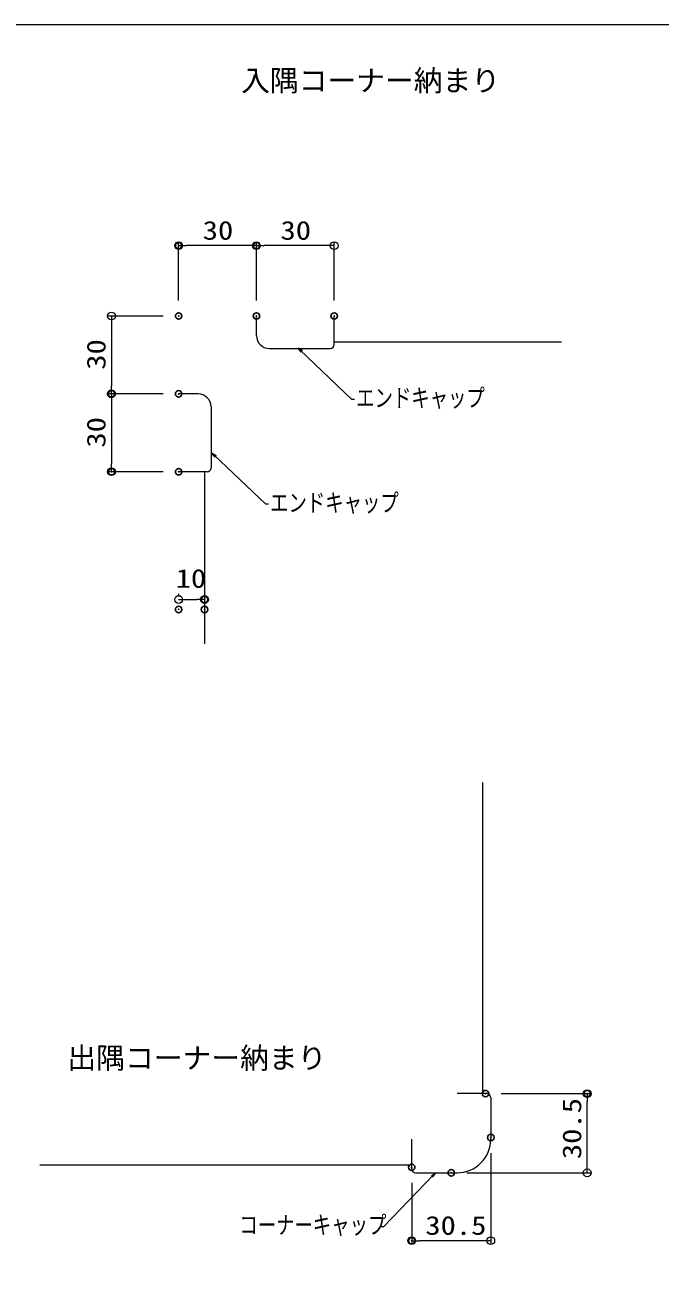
# Model space of a CAD drawing. Units: millimetres, scale not verified. Extents: x -610 to 590, y -417 to 414.
# Drawn here: x 100 to 345.1, y -64 to 414.2 of the extents above; entities that cross this region are included whole.
import ezdxf
from ezdxf.enums import TextEntityAlignment as Align

# ---------------------------------------------------------------- set-up
doc = ezdxf.new("R2010")
doc.units = ezdxf.units.MM
doc.header["$LTSCALE"] = 5
doc.header["$PDMODE"] = 32
doc.header["$PDSIZE"] = 2.5
for name, color, linetype, lineweight in [('0-0_zumenwaku', 6, 'Continuous', 9), ('0-3_0', 6, 'Continuous', 9), ('0-6_02壁', 1, 'Continuous', 9), ('0-8_2', 3, 'Continuous', 9), ('0-C_一般寸法', 1, 'Continuous', 9), ('1-0_08文字', 2, 'Continuous', 9)]:
    doc.layers.add(name, color=color, linetype=linetype, lineweight=lineweight)
doc.layers.add('0-1_moji', color=2, linetype='Continuous')
doc.layers.add('0-D_Defpoints', color=7, linetype='Continuous')
doc.styles.add('ＭＳ ゴシック', font='')
doc.styles.add('ＭＳ Ｐゴシック', font='')
doc.styles.get('ＭＳ ゴシック').set_extended_font_data('MS Gothic')
doc.styles.get('ＭＳ Ｐゴシック').set_extended_font_data('MS PGothic')

# ---------------------------------------------------------------- blocks, each defined once
blk = doc.blocks.new('_ORIGIN')
at = {"layer": '0-3_0', "color": 1}
blk.add_line((0, 0), (-5, 0), dxfattribs=at)
blk.add_circle((0, 0), 2.5, dxfattribs=at)
blk = doc.blocks.new('_Open')
at = {"layer": '0-3_0', "color": 1}
blk.add_line((-5, 0.833), (0, 0), dxfattribs=at)
blk.add_lwpolyline([(-5, -0.833), (0, 0), (-5, 0)], dxfattribs=at)

msp = doc.modelspace()

# ---------------------------------------------------------------- linework, layer by layer
at = {"layer": '0-0_zumenwaku'}
msp.add_lwpolyline([(-609.825, -416.751), (590.175, -416.751), (590.175, 414.249), (-609.825, 414.249)], close=True, dxfattribs=at)
at = {"layer": '0-6_02壁'}
for p, q in [((279.765, -20.451), (279.765, -55.727)), ((249.265, -31.946), (249.265, -55.727)), ((276.765, -54.227), (252.265, -54.227))]:
    msp.add_line(p, q, dxfattribs=at)
at = {"layer": '0-8_2'}
for p, q in [((189.374, 294.558), (189.374, 302.058)), ((219.374, 291.058), (219.374, 302.058)), ((219.374, 292.058), (307.027, 292.058)), ((194.374, 289.558), (217.874, 289.558)), ((166.874, 272.058), (159.374, 272.058)), ((171.874, 267.058), (171.874, 243.558)), ((170.374, 242.058), (159.374, 242.058)), ((169.374, 242.058), (169.374, 175.713)), ((276.765, 2.436), (276.765, 122.354)), ((278.265, 2.436), (266.765, 2.436)), ((279.765, 0.936), (279.765, -15.064)), ((249.265, -26.564), (249.265, -15.064)), ((249.265, -25.064), (105.854, -25.064)), ((250.765, -28.064), (266.765, -28.064))]:
    msp.add_line(p, q, dxfattribs=at)
for centre, radius, start, end in [((194.374, 294.558), 5, 180, 270), ((217.874, 291.058), 1.5, 270, 0), ((166.874, 267.058), 5, 0, 90), ((170.374, 243.558), 1.5, 270, 0), ((278.265, 0.936), 1.5, 0, 90), ((266.765, -15.064), 13, 270, 0), ((250.765, -26.564), 1.5, 180, 270)]:
    msp.add_arc(centre, radius, start, end, dxfattribs=at)
at = {"layer": '0-C_一般寸法'}
for p, q in [((159.374, 308.058), (159.374, 330.664)), ((189.374, 308.058), (189.374, 330.664)), ((189.374, 308.058), (189.374, 330.664)), ((219.374, 308.058), (219.374, 330.664)), ((186.374, 329.164), (162.374, 329.164)), ((216.374, 329.164), (192.374, 329.164)), ((153.374, 302.058), (131.954, 302.058)), ((133.454, 299.058), (133.454, 275.058)), ((153.374, 272.058), (131.954, 272.058)), ((153.374, 272.058), (131.954, 272.058)), ((133.454, 269.058), (133.454, 245.058)), ((153.374, 242.058), (131.954, 242.058)), ((159.374, 194.992), (159.374, 194.306)), ((162.374, 192.806), (166.374, 192.806)), ((169.374, 194.992), (169.374, 194.306)), ((283.729, 2.436), (318.439, 2.436)), ((316.939, -25.064), (316.939, -0.564)), ((270.538, -28.064), (318.439, -28.064))]:
    msp.add_line(p, q, dxfattribs=at)
at = {"layer": '0-D_Defpoints'}
for p in [(159.374, 329.164), (189.374, 329.164), (159.374, 302.058), (189.374, 302.058), (219.374, 302.058), (133.454, 272.058), (159.374, 272.058), (133.454, 242.058), (159.374, 242.058), (169.374, 192.806), (159.374, 188.992), (169.374, 188.992), (277.729, 2.436), (316.939, 2.436), (279.765, -14.451), (249.265, -25.946), (264.538, -28.064), (249.265, -54.227)]:
    msp.add_point(p, dxfattribs=at)
at = {"layer": '1-0_08文字', "color": 1}
for points in [[(227.241, 269.921), (226.241, 269.921), (206.173, 289.005)], [(194.044, 229.509), (193.044, 229.509), (172.976, 248.593)], [(237.542, -48.738), (238.542, -48.738), (257.803, -28.766)]]:
    msp.add_lwpolyline(points, dxfattribs=at)

# ---------------------------------------------------------------- block references
at = {"layer": '0-6_02壁', "xscale": 0.6, "yscale": 0.6, "rotation": 180}
msp.add_blockref('_ORIGIN', (249.265, -54.227), dxfattribs=at)
at = {"layer": '0-6_02壁', "xscale": 0.6, "yscale": 0.6}
msp.add_blockref('_ORIGIN', (279.765, -54.227), dxfattribs=at)
at = {"layer": '0-C_一般寸法', "xscale": 0.6, "yscale": 0.6}
for p, rotation in [((159.374, 329.164), 180), ((189.374, 329.164), 180), ((133.454, 302.058), 90), ((133.454, 272.058), 270), ((133.454, 272.058), 90), ((133.454, 242.058), 270), ((159.374, 192.806), 180), ((316.939, 2.436), 90), ((316.939, -28.064), 270)]:
    msp.add_blockref('_ORIGIN', p, dxfattribs=dict(at, rotation=rotation))
for p in [(189.374, 329.164), (219.374, 329.164), (169.374, 192.806)]:
    msp.add_blockref('_ORIGIN', p, dxfattribs=at)
at = {"layer": '1-0_08文字', "xscale": 0.4, "yscale": 0.4}
for p, rotation in [((205.431, 289.676), 137.82995), ((172.235, 249.264), 137.82995), ((258.515, -28.064), 44.58736)]:
    msp.add_blockref('_Open', p, dxfattribs=dict(at, rotation=rotation))

# ---------------------------------------------------------------- texts
at = {"layer": '0-1_moji', "style": 'ＭＳ Ｐゴシック'}
for s, p in [('入隅コーナー納まり', (183.458, 386.263)), ('出隅コーナー納まり', (116.472, 9.673))]:
    msp.add_text(s, height=8.138, dxfattribs=at).set_placement(p, align=Align.BOTTOM_LEFT)
at = {"layer": '0-6_02壁', "color": 2, "style": 'ＭＳ ゴシック', "width": 1.2}
msp.add_text('30.5', height=7.221, dxfattribs=at).set_placement((254.515, -54.115), align=Align.BOTTOM_LEFT)
at = {"layer": '0-C_一般寸法', "color": 2, "style": 'ＭＳ ゴシック', "width": 1.2}
for s, p in [('30', (168.66, 329.276)), ('30', (198.66, 329.276)), ('10', (158.231, 195.168))]:
    msp.add_text(s, height=7.221, dxfattribs=at).set_placement(p, align=Align.BOTTOM_LEFT)
for s, p in [('30', (133.342, 281.343)), ('30', (133.342, 251.343)), ('30.5', (316.827, -22.814))]:
    msp.add_text(s, height=7.221, rotation=90, dxfattribs=at).set_placement(p, align=Align.BOTTOM_LEFT)
at = {"layer": '1-0_08文字', "style": 'ＭＳ ゴシック', "width": 0.75}
for s, p in [('エンドキャップ', (227.857, 264.989)), ('エンドキャップ', (194.66, 224.577)), ('コーナーキャップ', (182.782, -53.67))]:
    msp.add_text(s, height=6.928, dxfattribs=at).set_placement(p, align=Align.BOTTOM_LEFT)

doc.saveas('drawing.dxf')
